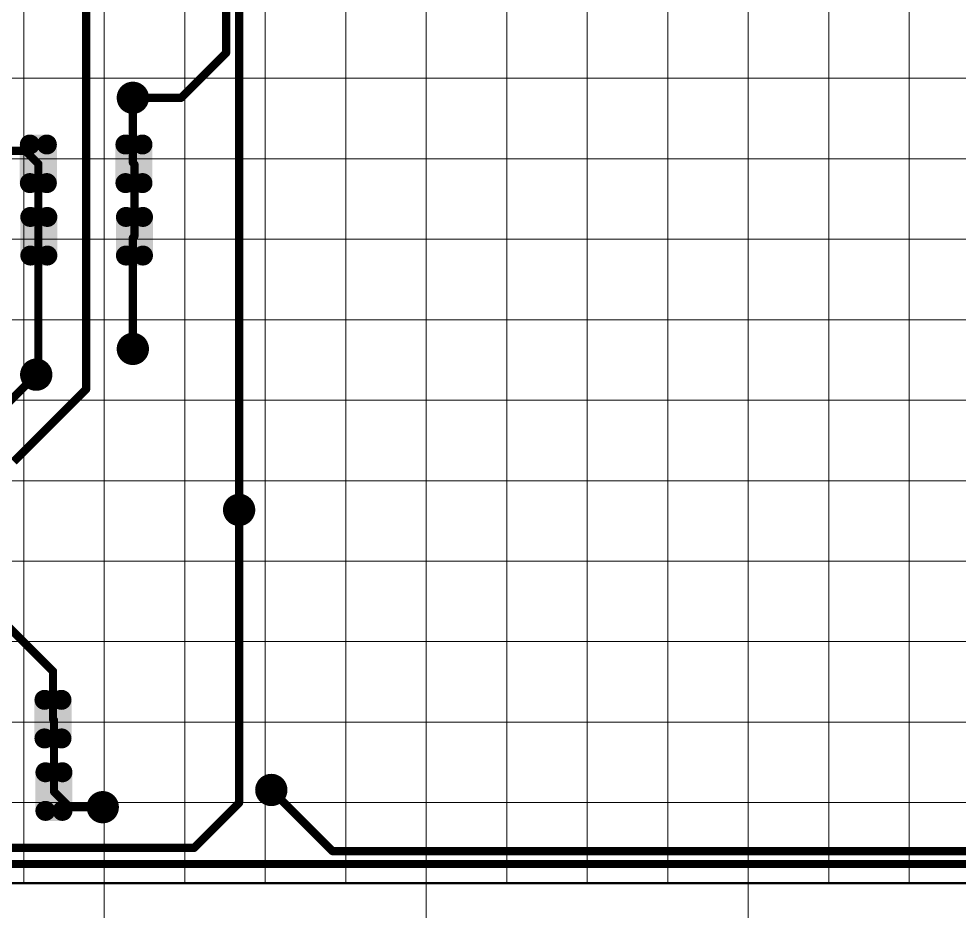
# Model space of a CAD drawing. Extents: x 1752 to 2593, y 74 to 668.
# Drawn here: x 1849.6 to 1904.1, y 464.2 to 515.9 of the extents above; entities that cross this region are included whole.
import ezdxf

# ---------------------------------------------------------------- set-up
doc = ezdxf.new("R2010")
doc.units = 0
doc.header["$MEASUREMENT"] = 0
doc.layers.get('0').update_dxf_attribs({"linetype": 'CONTINUOUS'})
for name, color, linetype in [('BottomSolder', 6, 'CONTINUOUS'), ('KeepOutLayer', 6, 'CONTINUOUS'), ('TopLayer', 1, 'CONTINUOUS')]:
    doc.layers.add(name, color=color, linetype=linetype)

# ---------------------------------------------------------------- blocks, each defined once
blk = doc.blocks.new('CAP3216X125N_3')
at = {"layer": 'TopLayer', "const_width": 0.31049976}
for points in [[(-1.90475108, 0.5995263599999999, 1), (-1.59425132, 0.5995263599999999, 1)], [(-1.37575036, 0.5995263599999999, 1), (-1.0652506, 0.5995263599999999, 1)], [(1.06522012, 0.5995263599999999, 1), (1.37571988, 0.5995263599999999, 1)], [(1.59422084, 0.5995263599999999, 1), (1.9047206, 0.5995263599999999, 1)], [(-1.90475108, -0.5994704799999999, 1), (-1.59425132, -0.5994704799999999, 1)], [(-1.37575036, -0.5994704799999999, 1), (-1.0652506, -0.5994704799999999, 1)], [(1.06522012, -0.5994704799999999, 1), (1.37571988, -0.5994704799999999, 1)], [(1.59422084, -0.5994704799999999, 1), (1.9047206, -0.5994704799999999, 1)]]:
    blk.add_lwpolyline(points, format="xyb", close=True, dxfattribs=at)
at = {"layer": 'TopLayer'}
for points in [[(-1.22050048, -0.9099702399999999), (-1.22050048, 0.9100261199999999), (-1.7495012, -0.9099702399999999), (-1.7495012, 0.9100261199999999)], [(1.74947072, -0.9099702399999999), (1.74947072, 0.9100261199999999), (1.22047, -0.9099702399999999), (1.22047, 0.9100261199999999)], [(-0.91000072, -0.5994704799999999), (-0.91000072, 0.5995263599999999), (-2.06000096, -0.5994704799999999), (-2.06000096, 0.5995263599999999)], [(2.05997048, -0.5994704799999999), (2.05997048, 0.5995263599999999), (0.9099702399999999, -0.5994704799999999), (0.9099702399999999, 0.5995263599999999)]]:
    blk.add_solid(points, dxfattribs=at)
blk = doc.blocks.new('CAP3216X125N_6')
at = {"layer": 'TopLayer', "const_width": 0.31049976}
for points in [[(-1.90473076, 0.5995263599999999, 1), (-1.594231, 0.5995263599999999, 1)], [(-1.37573004, 0.5995263599999999, 1), (-1.06523028, 0.5995263599999999, 1)], [(1.06524044, 0.5995263599999999, 1), (1.3757402, 0.5995263599999999, 1)], [(1.59424116, 0.5995263599999999, 1), (1.90474092, 0.5995263599999999, 1)], [(-1.90473076, -0.5994704799999999, 1), (-1.594231, -0.5994704799999999, 1)], [(-1.37573004, -0.5994704799999999, 1), (-1.06523028, -0.5994704799999999, 1)], [(1.06524044, -0.5994704799999999, 1), (1.3757402, -0.5994704799999999, 1)], [(1.59424116, -0.5994704799999999, 1), (1.90474092, -0.5994704799999999, 1)]]:
    blk.add_lwpolyline(points, format="xyb", close=True, dxfattribs=at)
at = {"layer": 'TopLayer'}
for points in [[(-1.22048016, -0.9099702399999999), (-1.22048016, 0.9100261199999999), (-1.74948088, -0.9099702399999999), (-1.74948088, 0.9100261199999999)], [(1.74949104, -0.9099702399999999), (1.74949104, 0.9100261199999999), (1.22049032, -0.9099702399999999), (1.22049032, 0.9100261199999999)], [(-0.9099803999999999, -0.5994704799999999), (-0.9099803999999999, 0.5995263599999999), (-2.05998064, -0.5994704799999999), (-2.05998064, 0.5995263599999999)], [(2.0599908, -0.5994704799999999), (2.0599908, 0.5995263599999999), (0.90999056, -0.5994704799999999), (0.90999056, 0.5995263599999999)]]:
    blk.add_solid(points, dxfattribs=at)
blk = doc.blocks.new('CAP3216X125N_7')
at = {"layer": 'TopLayer', "const_width": 0.31049976}
for points in [[(-1.90473584, 0.59949334, 1), (-1.59423608, 0.59949334, 1)], [(-1.37573512, 0.59949334, 1), (-1.06523536, 0.59949334, 1)], [(1.06523536, 0.59949334, 1), (1.37573512, 0.59949334, 1)], [(1.59423608, 0.59949334, 1), (1.90473584, 0.59949334, 1)], [(-1.90473584, -0.5995035, 1), (-1.59423608, -0.5995035, 1)], [(-1.37573512, -0.5995035, 1), (-1.06523536, -0.5995035, 1)], [(1.06523536, -0.5995035, 1), (1.37573512, -0.5995035, 1)], [(1.59423608, -0.5995035, 1), (1.90473584, -0.5995035, 1)]]:
    blk.add_lwpolyline(points, format="xyb", close=True, dxfattribs=at)
at = {"layer": 'TopLayer'}
for points in [[(-1.22048524, -0.91000326), (-1.22048524, 0.9099931), (-1.74948596, -0.91000326), (-1.74948596, 0.9099931)], [(1.74948596, -0.91000326), (1.74948596, 0.9099931), (1.22048524, -0.91000326), (1.22048524, 0.9099931)], [(-0.9099854799999999, -0.5995035), (-0.9099854799999999, 0.59949334), (-2.05998572, -0.5995035), (-2.05998572, 0.59949334)], [(2.05998572, -0.5995035), (2.05998572, 0.59949334), (0.9099854799999999, -0.5995035), (0.9099854799999999, 0.59949334)]]:
    blk.add_solid(points, dxfattribs=at)
blk = doc.blocks.new('CAP3216X125N_8')
at = {"layer": 'TopLayer', "const_width": 0.31049976}
for points in [[(-1.9047206, 0.59950858, 1), (-1.59422084, 0.59950858, 1)], [(-1.37571988, 0.59950858, 1), (-1.06522012, 0.59950858, 1)], [(1.0652506, 0.59950858, 1), (1.37575036, 0.59950858, 1)], [(1.59425132, 0.59950858, 1), (1.90475108, 0.59950858, 1)], [(-1.9047206, -0.59948826, 1), (-1.59422084, -0.59948826, 1)], [(-1.37571988, -0.59948826, 1), (-1.06522012, -0.59948826, 1)], [(1.0652506, -0.59948826, 1), (1.37575036, -0.59948826, 1)], [(1.59425132, -0.59948826, 1), (1.90475108, -0.59948826, 1)]]:
    blk.add_lwpolyline(points, format="xyb", close=True, dxfattribs=at)
at = {"layer": 'TopLayer'}
for points in [[(-1.22047, -0.9099880199999999), (-1.22047, 0.91000834), (-1.74947072, -0.9099880199999999), (-1.74947072, 0.91000834)], [(1.7495012, -0.9099880199999999), (1.7495012, 0.91000834), (1.22050048, -0.9099880199999999), (1.22050048, 0.91000834)], [(-0.9099702399999999, -0.59948826), (-0.9099702399999999, 0.59950858), (-2.05997048, -0.59948826), (-2.05997048, 0.59950858)], [(2.06000096, -0.59948826), (2.06000096, 0.59950858), (0.91000072, -0.59948826), (0.91000072, 0.59950858)]]:
    blk.add_solid(points, dxfattribs=at)

msp = doc.modelspace()

# ---------------------------------------------------------------- linework, layer by layer
at = {"lineweight": 9}
for p, q in [((1849.876746855532, 615.1674372301444), (1849.876746855532, 465.8091769876678)), ((1854.544192894177, 615.1674372301444), (1854.544192894177, 461.1417369233536)), ((1859.211638932822, 615.1674372301444), (1859.211638932822, 465.8091769876678)), ((1863.879084971467, 615.1674372301444), (1863.879084971467, 465.8091769876678)), ((1868.546531010112, 615.1674372301444), (1868.546531010112, 465.8091769876678)), ((1873.213977048757, 615.1674372301444), (1873.213977048757, 461.1417369233536)), ((1877.881423087403, 615.1674372301444), (1877.881423087403, 465.8091769876678)), ((1882.548869126048, 615.1674372301444), (1882.548869126048, 465.8091769876678)), ((1887.216315164693, 615.1674372301444), (1887.216315164693, 465.8091769876678)), ((1891.883761203339, 615.1674372301444), (1891.883761203339, 461.1417369233536)), ((1896.551207241983, 615.1674372301444), (1896.551207241983, 465.8091769876678)), ((1901.218653280629, 615.1674372301444), (1901.218653280629, 465.8091769876678)), ((2003.902491073655, 512.4836433484508), (1817.204648295641, 512.4836433484508)), ((2041.242065366484, 512.4836231549708), (1854.54422258847, 512.4836231549708)), ((2003.902491073655, 507.8161973098057), (1817.204648295641, 507.8161973098057)), ((2041.242065366484, 507.8161771163255), (1854.54422258847, 507.8161771163255)), ((2003.902491073655, 503.1487512711604), (1812.53717854637, 503.1487512711604)), ((2041.242065366484, 503.1487310776803), (1849.8767528392, 503.1487310776803)), ((2003.902491073655, 498.4813052325152), (1817.204648295641, 498.4813052325152)), ((2041.242065366484, 498.4812850390352), (1854.54422258847, 498.4812850390352)), ((2003.902491073655, 493.81385919387), (1817.204648295641, 493.81385919387)), ((2041.242065366484, 493.81383900039), (1854.54422258847, 493.81383900039)), ((2003.902491073655, 489.1464131552248), (1817.204648295641, 489.1464131552248)), ((2041.242065366484, 489.1463929617447), (1854.54422258847, 489.1463929617447)), ((2003.902491073655, 484.4789671165796), (1812.53717854637, 484.4789671165796)), ((2041.242065366484, 484.4789469230996), (1849.8767528392, 484.4789469230996)), ((2003.902491073655, 479.8115210779345), (1817.204648295641, 479.8115210779345)), ((2041.242065366484, 479.8115008844544), (1854.54422258847, 479.8115008844544)), ((2003.902467363028, 475.1440741057999), (1817.204624585015, 475.1440741057999)), ((2041.242041655858, 475.1440539123198), (1854.544198877845, 475.1440539123198)), ((2003.902467363028, 470.476629000644), (1817.204624585015, 470.476629000644)), ((2041.242041655858, 470.476608807164), (1854.544198877845, 470.476608807164))]:
    msp.add_line(p, q, dxfattribs=at)
at = {"layer": 'BottomSolder', "const_width": 0.9364748796110403}
for points in [[(1855.734911427868, 511.3496212293459, 1), (1856.67138630748, 511.3496212293459, 1)], [(1855.734911427868, 496.787218713636, 1), (1856.67138630748, 496.787218713636, 1)], [(1850.133987383365, 495.2936389684354, 1), (1851.070462262976, 495.2936389684354, 1)], [(1861.895975298074, 487.4523453061298, 1), (1862.832450177686, 487.4523453061298, 1)], [(1863.762949979576, 471.2096181558176, 1), (1864.699424859187, 471.2096181558176, 1)], [(1853.989335150854, 470.2108317514034, 1), (1854.925810030465, 470.2108317514034, 1)]]:
    msp.add_lwpolyline(points, format="xyb", close=True, dxfattribs=at)
at = {"layer": 'KeepOutLayer', "lineweight": 50}
msp.add_line((1817.44174836316, 465.8091943282272), (2031.907125569225, 465.8091943282272), dxfattribs=at)
at = {"layer": 'TopLayer', "const_width": 0.4742125175263521}
for points in [[(1853.496059290123, 494.4535240723854), (1853.496059290123, 545.7953752349218)], [(1861.617422865279, 513.9634806259511), (1861.617422865279, 529.6460679505616)], [(1862.36421273788, 487.4523453061298), (1862.36421273788, 529.2726730142614)], [(1859.003658311178, 511.3496212293459), (1861.617422865279, 513.9634806259511)], [(1856.203148867674, 507.5876933278095), (1856.203148867674, 511.3496212293459)], [(1856.203148867674, 511.3496212293459), (1859.003658311178, 511.3496212293459)], [(1846.438828604296, 508.2785261233417), (1849.96744394721, 508.2785261233417)], [(1849.96744394721, 508.2785261233417), (1850.723623227657, 507.5223468428943)], [(1850.723623227657, 503.3215826776387), (1850.723623227657, 507.5223468428943)], [(1856.203148867674, 507.5876933278095), (1856.26849535259, 507.5223468428943)], [(1856.26849535259, 507.5223468428943), (1856.296568733627, 507.4942734618568)], [(1856.296568733627, 503.3215826776387), (1856.296568733627, 507.4942734618568)], [(1850.723623227657, 495.415037372922), (1850.723623227657, 503.3215826776387)], [(1856.203148867674, 503.2281628116863), (1856.296568733627, 503.3215826776387)], [(1856.203148867674, 496.787218713636), (1856.203148867674, 503.2281628116863)], [(1850.60222482317, 495.2936389684354), (1850.723623227657, 495.415037372922)], [(1846.681625413269, 491.3730395585344), (1850.60222482317, 495.2936389684354)], [(1849.295389967371, 490.2528547496335), (1853.496059290123, 494.4535240723854)], [(1862.36421273788, 470.4628282832168), (1862.36421273788, 487.4523453061298)], [(1847.758846568083, 481.9111720388346), (1851.573032689051, 478.0969859178668)], [(1851.573032689051, 475.3169624551202), (1851.573032689051, 478.0969859178668)], [(1851.573032689051, 475.3169624551202), (1851.629084608622, 475.2609105355484)], [(1851.629084608622, 471.1162931323682), (1851.629084608622, 475.2609105355484)], [(1851.629084608622, 471.1162931323682), (1852.534545989587, 470.2108317514034)], [(1864.231187419382, 471.2096181558176), (1867.778486735485, 467.6624136822167)], [(1859.750448183779, 467.8490637291152), (1862.36421273788, 470.4628282832168)], [(1852.534545989587, 470.2108317514034), (1854.457572590659, 470.2108317514034)], [(1847.241670396468, 467.8490637291152), (1859.750448183779, 467.8490637291152)], [(1867.778486735485, 467.6624136822167), (1964.301220032855, 467.6624136822167)], [(1844.627905842367, 466.9156238096164), (1996.599929444079, 466.9156238096164)]]:
    msp.add_lwpolyline(points, dxfattribs=at)
at = {"layer": 'TopLayer'}
for points, const_width in [([(1861.498869735898, 513.9634806259511, 1), (1861.735975994661, 513.9634806259511, 1)], 0.2371062587631761), ([(1861.498869735898, 513.9634806259511, 1), (1861.735975994661, 513.9634806259511, 1)], 0.2371062587631761), ([(1855.829753931374, 511.3496212293459, 1), (1856.576543803975, 511.3496212293459, 1)], 0.7467898726004993), ([(1856.084595738293, 511.3496212293459, 1), (1856.321701997056, 511.3496212293459, 1)], 0.2371062587631761), ([(1856.084595738293, 511.3496212293459, 1), (1856.321701997056, 511.3496212293459, 1)], 0.2371062587631761), ([(1858.885105181796, 511.3496212293459, 1), (1859.122211440559, 511.3496212293459, 1)], 0.2371062587631761), ([(1858.885105181796, 511.3496212293459, 1), (1859.122211440559, 511.3496212293459, 1)], 0.2371062587631761), ([(1849.848890817828, 508.2785261233417, 1), (1850.085997076591, 508.2785261233417, 1)], 0.2371062587631761), ([(1849.848890817828, 508.2785261233417, 1), (1850.085997076591, 508.2785261233417, 1)], 0.2371062587631761), ([(1850.605070098276, 507.5223468428943, 1), (1850.842176357039, 507.5223468428943, 1)], 0.2371062587631761), ([(1850.605070098276, 507.5223468428943, 1), (1850.842176357039, 507.5223468428943, 1)], 0.2371062587631761), ([(1856.084595738293, 507.5876933278095, 1), (1856.321701997056, 507.5876933278095, 1)], 0.2371062587631761), ([(1856.084595738293, 507.5876933278095, 1), (1856.321701997056, 507.5876933278095, 1)], 0.2371062587631761), ([(1856.149942223207, 507.5223468428943, 1), (1856.38704848197, 507.5223468428943, 1)], 0.2371062587631761), ([(1856.149942223207, 507.5223468428943, 1), (1856.38704848197, 507.5223468428943, 1)], 0.2371062587631761), ([(1856.178015604245, 507.4942734618568, 1), (1856.415121863008, 507.4942734618568, 1)], 0.2371062587631761), ([(1856.178015604245, 507.4942734618568, 1), (1856.415121863008, 507.4942734618568, 1)], 0.2371062587631761), ([(1850.605070098276, 503.3215826776387, 1), (1850.842176357039, 503.3215826776387, 1)], 0.2371062587631761), ([(1850.605070098276, 503.3215826776387, 1), (1850.842176357039, 503.3215826776387, 1)], 0.2371062587631761), ([(1856.084595738293, 503.2281628116863, 1), (1856.321701997056, 503.2281628116863, 1)], 0.2371062587631761), ([(1856.084595738293, 503.2281628116863, 1), (1856.321701997056, 503.2281628116863, 1)], 0.2371062587631761), ([(1856.178015604245, 503.3215826776387, 1), (1856.415121863008, 503.3215826776387, 1)], 0.2371062587631761), ([(1856.178015604245, 503.3215826776387, 1), (1856.415121863008, 503.3215826776387, 1)], 0.2371062587631761), ([(1855.829753931374, 496.787218713636, 1), (1856.576543803975, 496.787218713636, 1)], 0.7467898726004993), ([(1856.084595738293, 496.787218713636, 1), (1856.321701997056, 496.787218713636, 1)], 0.2371062587631761), ([(1850.22882988687, 495.2936389684354, 1), (1850.97561975947, 495.2936389684354, 1)], 0.7467898726004993), ([(1850.605070098276, 495.415037372922, 1), (1850.842176357039, 495.415037372922, 1)], 0.2371062587631761), ([(1850.605070098276, 495.415037372922, 1), (1850.842176357039, 495.415037372922, 1)], 0.2371062587631761), ([(1850.483671693789, 495.2936389684354, 1), (1850.720777952552, 495.2936389684354, 1)], 0.2371062587631761), ([(1850.483671693789, 495.2936389684354, 1), (1850.720777952552, 495.2936389684354, 1)], 0.2371062587631761), ([(1853.377506160741, 494.4535240723854, 1), (1853.614612419505, 494.4535240723854, 1)], 0.2371062587631761), ([(1853.377506160741, 494.4535240723854, 1), (1853.614612419505, 494.4535240723854, 1)], 0.2371062587631761), ([(1861.990817801579, 487.4523453061298, 1), (1862.73760767418, 487.4523453061298, 1)], 0.7467898726004993), ([(1862.245659608498, 487.4523453061298, 1), (1862.482765867262, 487.4523453061298, 1)], 0.2371062587631761), ([(1862.245659608498, 487.4523453061298, 1), (1862.482765867262, 487.4523453061298, 1)], 0.2371062587631761), ([(1851.454479559668, 478.0969859178668, 1), (1851.691585818432, 478.0969859178668, 1)], 0.2371062587631761), ([(1851.454479559668, 478.0969859178668, 1), (1851.691585818432, 478.0969859178668, 1)], 0.2371062587631761), ([(1851.454479559668, 475.3169624551202, 1), (1851.691585818432, 475.3169624551202, 1)], 0.2371062587631761), ([(1851.454479559668, 475.3169624551202, 1), (1851.691585818432, 475.3169624551202, 1)], 0.2371062587631761), ([(1851.51053147924, 475.2609105355484, 1), (1851.747637738004, 475.2609105355484, 1)], 0.2371062587631761), ([(1851.51053147924, 475.2609105355484, 1), (1851.747637738004, 475.2609105355484, 1)], 0.2371062587631761), ([(1863.857792483081, 471.2096181558176, 1), (1864.604582355681, 471.2096181558176, 1)], 0.7467898726004993), ([(1851.51053147924, 471.1162931323682, 1), (1851.747637738004, 471.1162931323682, 1)], 0.2371062587631761), ([(1851.51053147924, 471.1162931323682, 1), (1851.747637738004, 471.1162931323682, 1)], 0.2371062587631761), ([(1864.112634289999, 471.2096181558176, 1), (1864.349740548762, 471.2096181558176, 1)], 0.2371062587631761), ([(1854.084177654359, 470.2108317514034, 1), (1854.83096752696, 470.2108317514034, 1)], 0.7467898726004993), ([(1862.245659608498, 470.4628282832168, 1), (1862.482765867262, 470.4628282832168, 1)], 0.2371062587631761), ([(1862.245659608498, 470.4628282832168, 1), (1862.482765867262, 470.4628282832168, 1)], 0.2371062587631761), ([(1852.415992860205, 470.2108317514034, 1), (1852.653099118968, 470.2108317514034, 1)], 0.2371062587631761), ([(1852.415992860205, 470.2108317514034, 1), (1852.653099118968, 470.2108317514034, 1)], 0.2371062587631761), ([(1854.339019461278, 470.2108317514034, 1), (1854.576125720042, 470.2108317514034, 1)], 0.2371062587631761), ([(1859.631895054396, 467.8490637291152, 1), (1859.86900131316, 467.8490637291152, 1)], 0.2371062587631761), ([(1859.631895054396, 467.8490637291152, 1), (1859.86900131316, 467.8490637291152, 1)], 0.2371062587631761), ([(1867.659933606104, 467.6624136822167, 1), (1867.897039864867, 467.6624136822167, 1)], 0.2371062587631761), ([(1867.659933606104, 467.6624136822167, 1), (1867.897039864867, 467.6624136822167, 1)], 0.2371062587631761)]:
    msp.add_lwpolyline(points, format="xyb", close=True, dxfattribs=dict(at, const_width=const_width))

# ---------------------------------------------------------------- block references
at = {"xscale": 1.866978415458079, "yscale": 1.866978415458079, "zscale": 1.866978415458079}
for name, p in [('CAP3216X125N_7', (1853.496059290123, 507.5223563271444)), ('CAP3216X125N_8', (1848.800568173833, 475.3169434866194)), ('CAP3216X125N_6', (1848.856639061906, 471.1162409689912))]:
    msp.add_blockref(name, p, dxfattribs=at)
at = {"xscale": 1.866978415458079, "yscale": 1.866978415458079, "zscale": 1.866978415458079, "rotation": 180}
msp.add_blockref('CAP3216X125N_3', (1853.52410421841, 503.3216348410159), dxfattribs=at)

doc.saveas('drawing.dxf')
